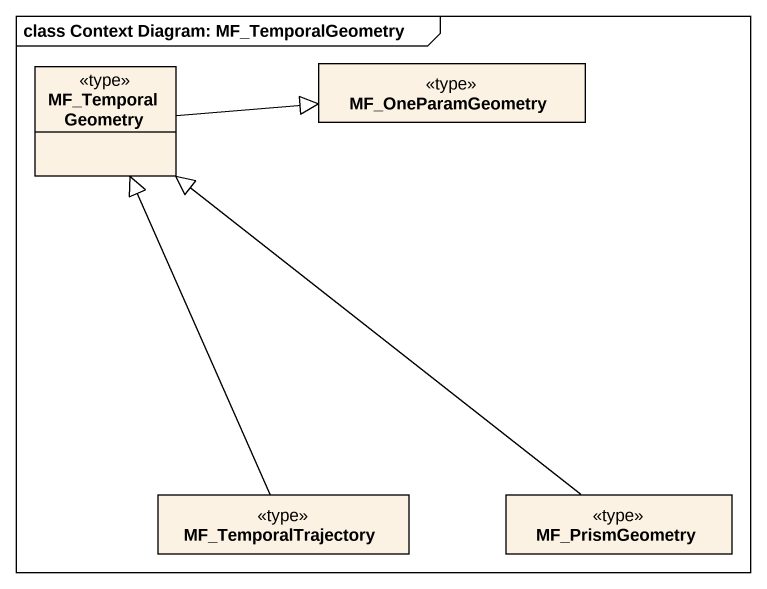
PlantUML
@startuml
mainframe class Context Diagram: MF_TemporalGeometry
hide circle
hide empty members
class MF_TemporalGeometry <<type>>
class MF_OneParamGeometry <<type>>
class MF_TemporalTrajectory <<type>>
class MF_PrismGeometry <<type>>
MF_TemporalGeometry -right-|> MF_OneParamGeometry
MF_TemporalTrajectory -up-|> MF_TemporalGeometry
MF_PrismGeometry -up-|> MF_TemporalGeometry
@enduml
